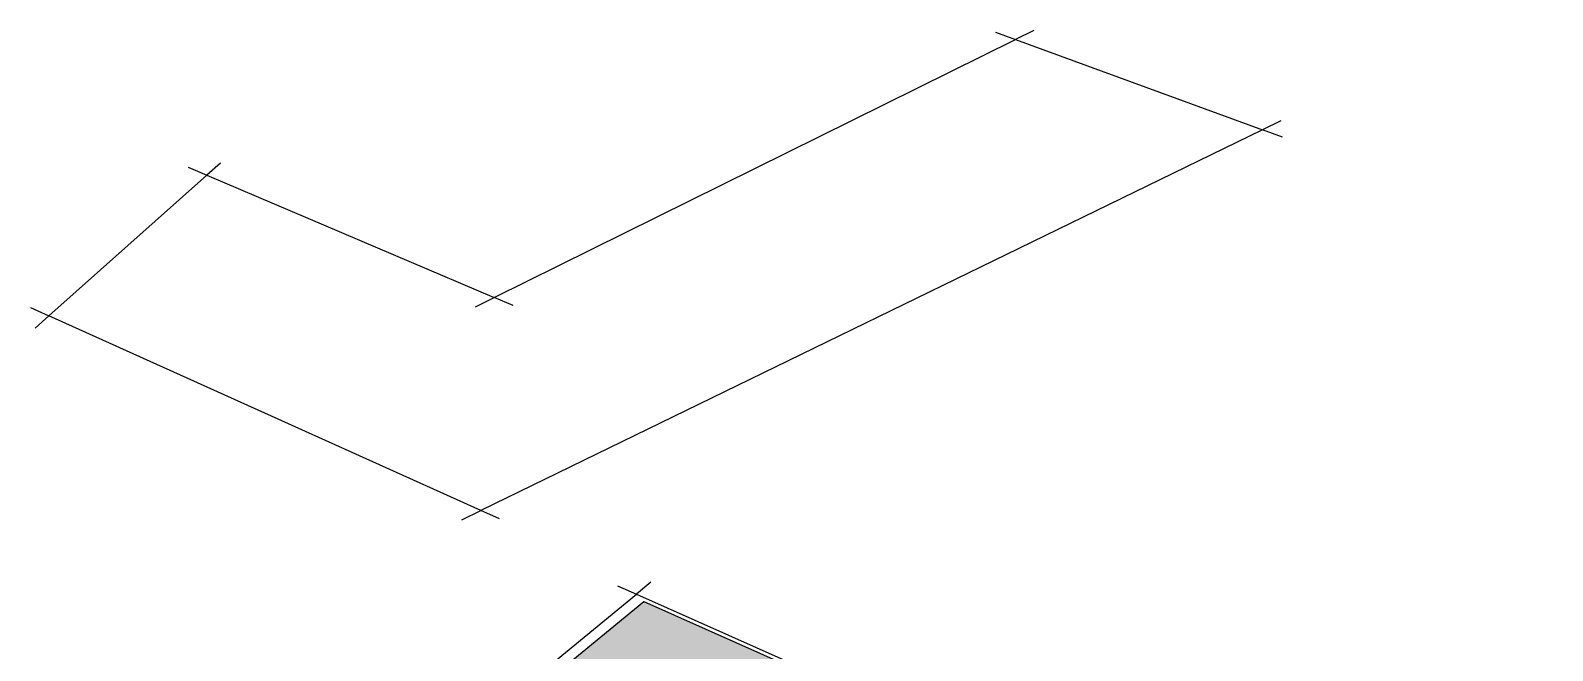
# Model space of a CAD drawing. Header units: inches. Extents: x 105 to 795, y 0 to 500.
# Drawn here: x 435.3 to 540.5, y 457.2 to 500 of the extents above; entities that cross this region are included whole.
import ezdxf

# ---------------------------------------------------------------- set-up
doc = ezdxf.new("R2010")
doc.units = ezdxf.units.IN
doc.header["$MEASUREMENT"] = 0
doc.layers.add('popova 6', color=7, linetype='Continuous')

# ---------------------------------------------------------------- blocks, each defined once
blk = doc.blocks.new('block 18')
at = {"layer": 'popova 6', "true_color": 0xb8bb49}
h = blk.add_hatch(color=43, dxfattribs=at)
h.dxf.hatch_style = 2
h.paths.add_polyline_path([(586.44, 412.12), (561.72, 388.75), (543.09, 397.32), (557.55, 410.67), (466.86, 451.64), (477.71, 460.55)])
at = {"layer": 'popova 6', "lineweight": 0}
blk.add_lwpolyline([(586.44, 412.12), (561.72, 388.75), (543.09, 397.32), (557.55, 410.67), (466.86, 451.64), (477.71, 460.55), (586.44, 412.12)], dxfattribs=at)
blk = doc.blocks.new('block 19')
at = {"layer": 'popova 6', "color": 7, "lineweight": 25, "true_color": 0xffffff}
for points in [[(466.86, 451.64), (477.71, 460.55)], [(477.71, 460.55), (586.44, 412.12)]]:
    blk.add_lwpolyline(points, dxfattribs=at)
blk = doc.blocks.new('block 17')
at = {"layer": 'popova 6'}
for name in ['block 18', 'block 19']:
    blk.add_blockref(name, (0, 0), dxfattribs=at)
blk = doc.blocks.new('block 56')
at = {"color": 7, "lineweight": 25, "true_color": 0xffffff}
blk.add_lwpolyline([(501.99, 499.88), (503.38, 499.37)], dxfattribs=at)
blk = doc.blocks.new('block 57')
at = {"color": 7, "lineweight": 25, "true_color": 0xffffff}
blk.add_lwpolyline([(521.83, 492.63), (520.44, 493.14)], dxfattribs=at)
blk = doc.blocks.new('block 58')
at = {"color": 7, "lineweight": 25, "true_color": 0xffffff}
blk.add_lwpolyline([(503.38, 499.37), (520.44, 493.14)], dxfattribs=at)
blk = doc.blocks.new('block 59')
at = {"color": 7, "lineweight": 25, "true_color": 0xffffff}
blk.add_lwpolyline([(521.71, 493.76), (520.44, 493.14)], dxfattribs=at)
blk = doc.blocks.new('block 60')
at = {"color": 7, "lineweight": 25, "true_color": 0xffffff}
blk.add_lwpolyline([(465.13, 466.21), (466.45, 466.85)], dxfattribs=at)
blk = doc.blocks.new('block 61')
at = {"color": 7, "lineweight": 25, "true_color": 0xffffff}
blk.add_lwpolyline([(520.44, 493.14), (466.45, 466.85)], dxfattribs=at)
blk = doc.blocks.new('block 228')
at = {"color": 7, "lineweight": 25, "true_color": 0xffffff}
blk.add_lwpolyline([(446.22, 490.56), (447.52, 490)], dxfattribs=at)
blk = doc.blocks.new('block 229')
at = {"color": 7, "lineweight": 25, "true_color": 0xffffff}
blk.add_lwpolyline([(468.67, 481.01), (467.36, 481.56)], dxfattribs=at)
blk = doc.blocks.new('block 230')
at = {"color": 7, "lineweight": 25, "true_color": 0xffffff}
blk.add_lwpolyline([(447.52, 490), (467.36, 481.56)], dxfattribs=at)
blk = doc.blocks.new('block 231')
at = {"color": 7, "lineweight": 25, "true_color": 0xffffff}
blk.add_lwpolyline([(466.06, 480.92), (467.36, 481.56)], dxfattribs=at)
blk = doc.blocks.new('block 232')
at = {"color": 7, "lineweight": 25, "true_color": 0xffffff}
blk.add_lwpolyline([(504.65, 500), (503.38, 499.37)], dxfattribs=at)
blk = doc.blocks.new('block 233')
at = {"color": 7, "lineweight": 25, "true_color": 0xffffff}
blk.add_lwpolyline([(467.36, 481.56), (503.38, 499.37)], dxfattribs=at)
blk = doc.blocks.new('block 234')
at = {"color": 7, "lineweight": 25, "true_color": 0xffffff}
blk.add_lwpolyline([(467.74, 466.26), (466.45, 466.85)], dxfattribs=at)
blk = doc.blocks.new('block 235')
at = {"color": 7, "lineweight": 25, "true_color": 0xffffff}
blk.add_lwpolyline([(435.32, 480.86), (436.6, 480.28)], dxfattribs=at)
blk = doc.blocks.new('block 236')
at = {"color": 7, "lineweight": 25, "true_color": 0xffffff}
blk.add_lwpolyline([(466.45, 466.85), (436.6, 480.28)], dxfattribs=at)
blk = doc.blocks.new('block 237')
at = {"color": 7, "lineweight": 25, "true_color": 0xffffff}
blk.add_lwpolyline([(435.65, 479.44), (436.6, 480.28)], dxfattribs=at)
blk = doc.blocks.new('block 238')
at = {"color": 7, "lineweight": 25, "true_color": 0xffffff}
blk.add_lwpolyline([(448.46, 490.84), (447.52, 490)], dxfattribs=at)
blk = doc.blocks.new('block 239')
at = {"color": 7, "lineweight": 25, "true_color": 0xffffff}
blk.add_lwpolyline([(436.6, 480.28), (447.52, 490)], dxfattribs=at)
blk = doc.blocks.new('block 487')
at = {"color": 7, "lineweight": 25, "true_color": 0xffffff}
blk.add_lwpolyline([(475.88, 461.65), (477.19, 461.07)], dxfattribs=at)
blk = doc.blocks.new('block 489')
at = {"color": 7, "lineweight": 25, "true_color": 0xffffff}
blk.add_lwpolyline([(477.19, 461.07), (585.92, 412.64)], dxfattribs=at)
blk = doc.blocks.new('block 491')
at = {"color": 7, "lineweight": 25, "true_color": 0xffffff}
blk.add_lwpolyline([(478.19, 461.89), (477.19, 461.07)], dxfattribs=at)
blk = doc.blocks.new('block 492')
at = {"color": 7, "lineweight": 25, "true_color": 0xffffff}
blk.add_lwpolyline([(466.34, 452.16), (477.19, 461.07)], dxfattribs=at)

msp = doc.modelspace()

# ---------------------------------------------------------------- block references
for name in ['block 56', 'block 232', 'block 233', 'block 58', 'block 59', 'block 61', 'block 57', 'block 228', 'block 238', 'block 239', 'block 230', 'block 235', 'block 231', 'block 229', 'block 237', 'block 236', 'block 60', 'block 234', 'block 491', 'block 492', 'block 487', 'block 489']:
    msp.add_blockref(name, (0, 0))
at = {"layer": 'popova 6'}
msp.add_blockref('block 17', (0, 0), dxfattribs=at)

doc.saveas('drawing.dxf')
